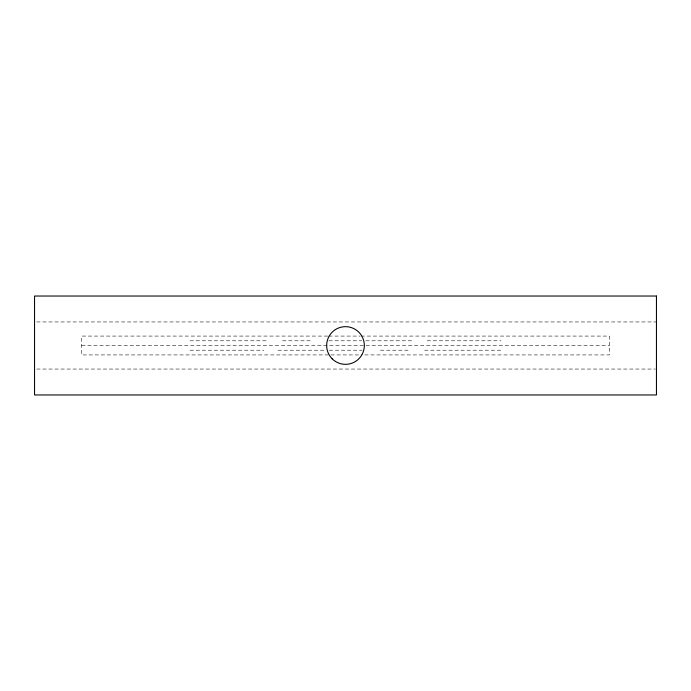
<?xml version="1.0" encoding="UTF-8"?>
<svg xmlns="http://www.w3.org/2000/svg" width="691" height="691" viewBox="0 0 691 691"><rect width="100%" height="100%" fill="white"/><g stroke="black" fill="none" stroke-linecap="round" stroke-linejoin="round"><path stroke-width="0.52" stroke-dasharray="3.46 2.59" d="M36.709 321.946L656.45 321.946M327.698 336.076L81.668 336.076L81.668 354.924L329.857 354.924M328.778 336.076L360.071 336.076M361.143 336.076L609.332 336.076L609.332 354.924L363.302 354.924M190.025 340.793L266.389 340.793M282.559 340.793L310.561 340.793M328.907 340.793L361.764 340.793M365.815 340.793L412.968 340.793M427.159 340.793L500.975 340.793M81.668 345.5L609.332 345.5M190.025 350.207L263.841 350.207M278.032 350.207L325.185 350.207M329.236 350.207L362.093 350.207M380.439 350.207L408.441 350.207M424.611 350.207L500.975 350.207M330.929 354.924L362.222 354.924M36.709 369.054L655.37 369.054"/><path stroke-width="1.04" d="M656.45 296.033L34.55 296.033L34.55 394.967L656.45 394.967L656.45 296.033M332.172 358.828A18.847 18.847 0 0 0 363.699 350.38A18.847 18.847 0 0 0 340.62 327.301A18.847 18.847 0 0 0 332.172 358.828"/></g></svg>
